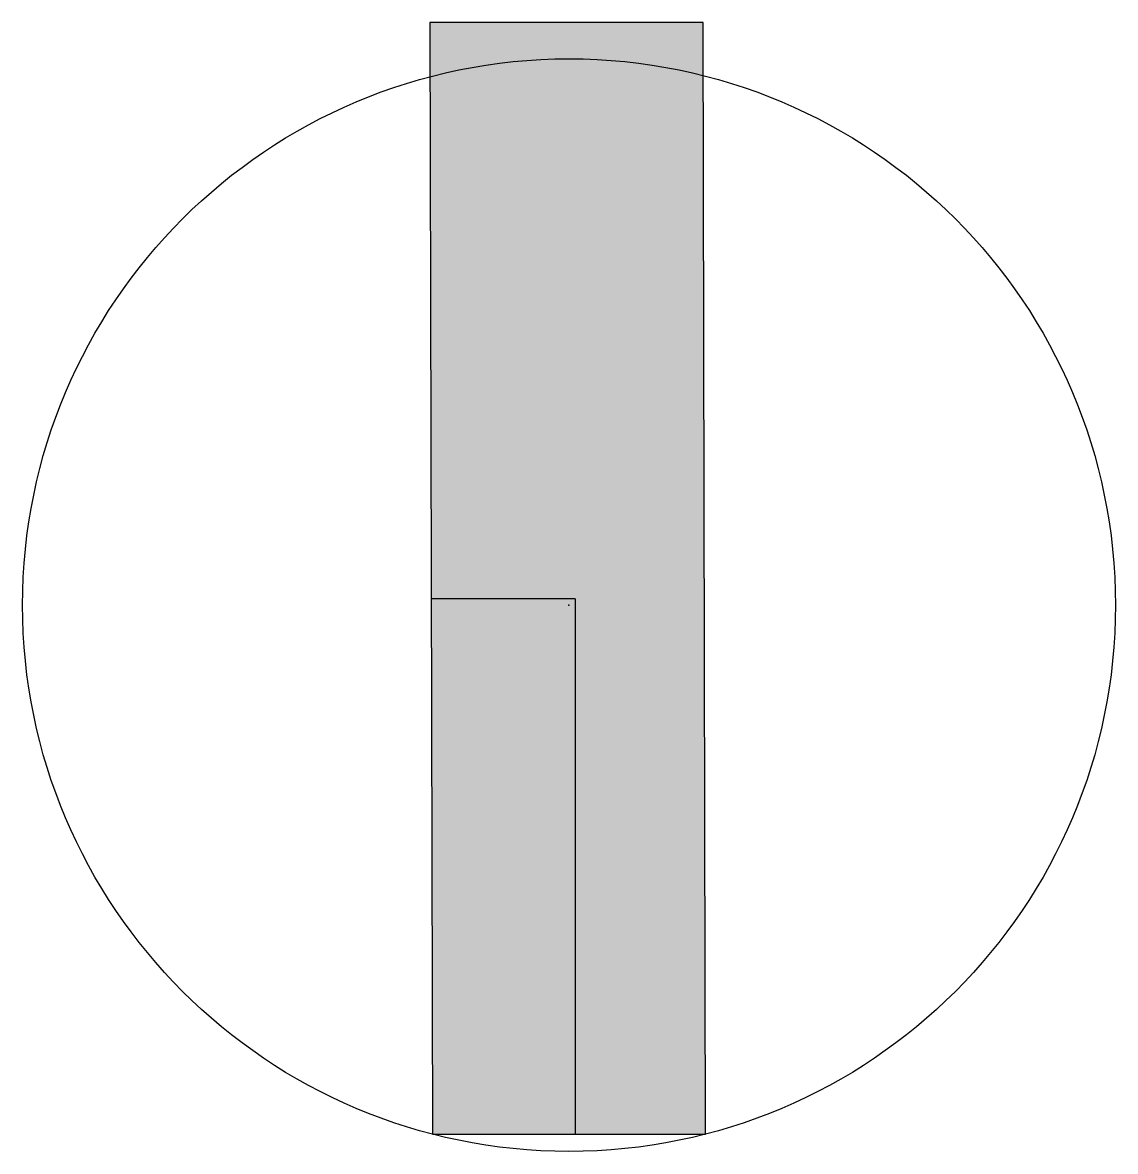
# Model space of a CAD drawing. Header units: millimetres. Extents: x -0.409 to 0.408, y -0.426 to 0.418.
import ezdxf

# ---------------------------------------------------------------- set-up
doc = ezdxf.new("R2010")
doc.units = ezdxf.units.MM

msp = doc.modelspace()

# ---------------------------------------------------------------- hatches: boundary and pattern name
h = msp.add_hatch()
h.set_pattern_fill('ANGLE', color=256, angle=180)
h.set_pattern_definition([(180, (-0.0003, -0.017), (-9e-16, -6.985), [5.08, -1.905]), (270, (-0.0003, -0.017), (6.985, -1e-15), [5.08, -1.905])])
h.paths.add_polyline_path([(-0.10241, -0.41272), (0.10179, -0.41272), (0.09991, 0.41821), (-0.10429, 0.41821)])
h = msp.add_hatch(color=256)
h.dxf.hatch_style = 1
h.paths.add_polyline_path([(-0.10241, -0.41272), (0.10179, -0.41272), (0.09991, 0.41821), (-0.10429, 0.41821)])

# ---------------------------------------------------------------- linework, layer by layer
msp.add_lwpolyline([(0.10179, -0.41272), (0.09991, 0.41821), (-0.10429, 0.41821), (-0.10241, -0.41272)], close=True)
msp.add_circle((-0.00031, -0.01728), 0.40841)
msp.add_point((-0.00031, -0.01728))

doc.saveas('drawing.dxf')
